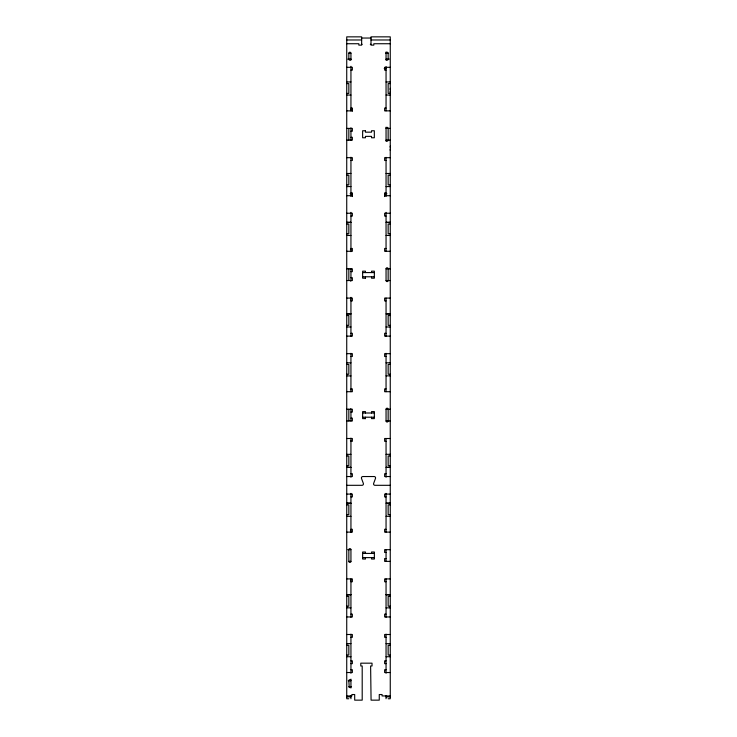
<?xml version="1.0" encoding="UTF-8"?>
<svg xmlns="http://www.w3.org/2000/svg" width="737" height="737" viewBox="0 0 737 737"><rect width="100%" height="100%" fill="white"/><g stroke="black" fill="none" stroke-linecap="round" stroke-linejoin="round"><path stroke-width="1.11" d="M390.26 92.88L390.26 91.462M390.26 89.748L390.26 88.339M348.841 59.172L348.841 53.221A1.05 1.05 0 0 1 349.918 52.216A1.05 1.05 0 0 1 350.941 53.267L350.941 60.001M350.941 59.172L347.781 59.126M350.941 421.048L350.941 409.155A1.05 1.05 0 0 0 350.775 408.676M384.207 68.477L386.326 67.979M361.646 38.038L371.006 38.038M346.731 39.982L361.646 39.982M371.006 39.982L390.26 39.982M346.731 43.732L358.836 43.732L358.836 45.132L361.646 45.132L361.646 36.85L346.731 36.85L346.731 698.74L348.841 698.75M390.26 43.732L373.816 43.732L373.816 45.132L371.006 45.132L371.006 36.85L390.26 36.85L390.26 698.74L388.15 698.75M361.646 44.284L362.171 44.284M370.306 44.284L371.006 44.284M348.841 53.267L350.941 53.221M386.05 53.211L388.15 53.211L388.15 59.126A1.05 1.05 0 0 1 387.1 60.176A1.05 1.05 0 0 1 386.05 59.126L389.21 59.061M346.731 67.316L352.35 67.316L352.35 70.126L350.941 70.126M390.26 67.316L384.64 67.316L384.64 70.126L386.05 70.126M346.731 81.982L350.941 81.927M386.05 81.982L390.26 81.927M346.731 83.585L348.841 83.585L348.841 93.415L346.731 93.415M390.26 83.585L388.15 83.585L388.15 93.415L390.26 93.415M346.731 95.018L350.941 95.082M386.05 95.018L390.26 95.082M350.941 108.053L352.35 108.053L352.35 111.176M386.05 108.053L384.64 108.053L384.64 110.863L390.26 110.863M350.941 109.297L352.35 109.297M346.731 110.863L352.35 110.863M346.731 128.413L352.35 128.413L352.35 131.223L350.941 131.223M390.26 128.413L386.05 128.413A1.05 1.05 0 0 1 387.1 127.363A1.05 1.05 0 0 1 388.15 128.413L388.15 140.113A1.05 1.05 0 0 1 387.1 141.172A1.05 1.05 0 0 1 386.05 140.113L390.26 140.113M350.941 137.312L352.35 137.312L352.35 140.113L346.731 140.113M346.731 157.672L352.35 157.672L352.35 160.482L350.941 160.482M390.26 157.672L384.64 157.672L384.64 160.482L386.05 160.482M346.731 173.508L350.941 173.453M386.05 173.508L390.26 173.453M346.731 175.111L348.841 175.111L348.841 184.941L346.731 184.941M390.26 175.111L388.15 175.111L388.15 184.941L390.26 184.941M346.731 186.608L350.941 186.544M386.05 186.608L390.26 186.544M350.941 192.891L352.35 192.891L352.35 196.558M386.05 192.891L384.64 192.891L384.64 196.558M350.103 193.748L352.35 193.748M384.64 193.748L386.888 193.748M346.731 195.701L352.35 195.701M384.64 195.701L390.26 195.701M346.731 213.251L352.35 213.251L352.35 216.061L350.941 216.061M390.26 213.251L384.64 213.251L384.64 216.061L386.05 216.061M346.731 224.002L348.841 224.002L348.841 233.832L346.731 233.832M390.26 224.002L388.15 224.002L388.15 233.832L390.26 233.832M346.731 235.435L350.941 235.499M386.05 235.435L390.26 235.499M350.941 248.47L352.35 248.47L352.35 251.28L346.731 251.28M386.05 248.47L384.64 248.47L384.64 251.28L390.26 251.28M350.416 249.17L350.941 249.17M346.731 268.83L352.35 268.83L352.35 271.64L350.941 271.64M386.05 268.83A1.05 1.05 0 0 1 387.1 267.78A1.05 1.05 0 0 1 388.15 268.83L388.15 280.539A1.05 1.05 0 0 1 387.1 281.589A1.05 1.05 0 0 1 386.05 280.539L386.05 268.83L390.26 268.83M362.641 272.579L374.35 272.579M362.641 276.79L374.35 276.79M350.941 277.729L352.35 277.729L352.35 280.539L346.731 280.539M365.46 278.199L362.632 278.199L362.65 271.17L365.46 271.17L365.441 272.579M386.05 280.539L390.26 280.539M346.731 298.089L352.35 298.089L352.35 300.899L350.941 300.899M390.26 298.089L384.64 298.089L384.64 300.899L386.05 300.899M350.416 300.189L350.941 300.189M346.731 315.537L348.841 315.537L348.841 325.367L346.731 325.367M390.26 315.537L388.15 315.537L388.15 325.367L390.26 325.367M346.731 326.97L350.941 326.97M386.05 326.97L390.26 327.025M350.941 333.308L352.35 333.308L352.35 336.118L346.731 336.118M386.05 333.308L384.64 333.308L384.64 336.118L390.26 336.118M346.731 353.668L352.35 353.668L352.35 356.478L350.941 356.478M390.26 353.668L384.64 353.668L384.64 356.478L386.05 356.478M346.731 362.825L350.941 362.825M386.05 362.825L390.26 362.761M346.731 364.428L348.841 364.428L348.841 374.249L346.731 374.249M390.26 364.428L388.15 364.428L388.15 374.249L390.26 374.249M346.731 375.916L350.941 375.916M386.05 375.852L390.26 375.852M350.941 388.887L352.35 388.887L352.35 391.697L346.731 391.697M386.05 388.887L384.64 388.887L384.64 391.697L390.26 391.697M350.416 389.597L350.941 389.597M346.731 409.247L352.35 409.247L352.35 412.057L350.941 412.057M386.05 409.247A1.05 1.05 0 0 1 387.1 408.197A1.05 1.05 0 0 1 388.15 409.247L388.15 420.956A1.05 1.05 0 0 1 387.1 422.006A1.05 1.05 0 0 1 386.05 420.956L386.05 409.247L390.26 409.247M362.65 412.996L374.359 412.996M362.65 417.206L374.359 417.206M350.941 418.146L352.35 418.146L352.35 420.956L346.731 420.956M365.46 418.616L362.632 418.616L362.65 411.596L365.46 411.596L365.441 412.996M386.05 420.956L390.26 420.956M346.731 438.506L352.35 438.506L352.35 441.316L350.941 441.316M390.26 438.506L384.64 438.506L384.64 441.316L386.05 441.316M350.416 440.615L350.941 440.615M346.731 454.351L350.941 454.351M386.05 454.351L390.26 454.287M346.731 455.954L348.841 455.954L348.841 465.784L346.731 465.784M390.26 455.954L388.15 455.954L388.15 465.784L390.26 465.784M350.941 473.725L352.35 473.725L352.35 476.535L346.731 476.535M386.05 473.725L384.64 473.725L384.64 476.535L390.26 476.535M346.731 485.314L362.033 485.314A1.4 1.4 0 0 0 363.35 483.417L361.471 478.341A1.4 1.4 0 0 1 362.816 476.535L374.175 476.535A1.4 1.4 0 0 1 375.52 478.341L373.641 483.417A1.4 1.4 0 0 0 374.958 485.314L390.26 485.314M346.731 494.085L352.35 494.085L352.35 496.895L350.941 496.895M390.26 494.085L384.64 494.085L384.64 496.895L386.05 496.895M346.731 504.845L348.841 504.845L348.841 514.675L346.731 514.675M390.26 504.845L388.15 504.845L388.15 514.675L390.26 514.675M346.731 516.333L350.941 516.333M386.05 516.278L390.26 516.333M350.941 529.304L352.35 529.304L352.35 532.114L346.731 532.114M386.05 529.304L384.64 529.304L384.64 532.114L390.26 532.114M350.416 530.014L350.941 530.014M347.781 549.673L350.941 549.673L350.941 561.373A1.05 1.05 0 0 1 349.891 562.423A1.05 1.05 0 0 1 348.841 561.373L348.841 549.673A1.05 1.05 0 0 1 349.891 548.614A1.05 1.05 0 0 1 350.941 549.673M390.26 549.673L384.64 549.673L384.64 552.474L386.05 552.474M362.65 553.413L374.359 553.413M362.65 557.623L374.359 557.623M386.05 558.563L384.64 558.563L384.64 561.373L390.26 561.373M348.841 561.373L350.941 561.373M346.731 578.923L352.35 578.923L352.35 581.733L350.941 581.733M390.26 578.923L384.64 578.923L384.64 581.733L386.05 581.733M350.416 581.032L350.941 581.032M346.731 594.704L350.941 594.704M386.05 594.704L390.26 594.704M346.731 594.768L350.941 594.768M386.05 594.768L390.26 594.768M346.731 596.371L348.841 596.371L348.841 606.201L346.731 606.201M390.26 596.371L388.15 596.371L388.15 606.201L390.26 606.201M346.731 607.804L350.941 607.859M386.05 607.859L390.26 607.859M350.941 614.142L352.35 614.142L352.35 616.952L346.731 616.952M386.05 614.142L384.64 614.142L384.64 616.952L390.26 616.952M346.731 634.502L352.35 634.502L352.35 637.312L350.941 637.312M390.26 634.502L384.64 634.502L384.64 637.312L386.05 637.312M346.731 643.659L350.941 643.594M386.05 643.659L390.26 643.659M346.731 645.262L348.841 645.262L348.841 655.092L346.731 655.092M390.26 645.262L388.15 645.262L388.15 655.092L390.26 655.092M346.731 656.695L350.941 656.75M386.05 656.75L390.26 656.695M350.941 660.831L352.35 660.831L352.35 663.641L350.941 663.641M386.05 660.831L384.64 660.831L384.64 663.641L386.05 663.641M350.941 669.73L352.35 669.73L352.35 672.531L346.731 672.531M386.05 669.73L384.64 669.73L384.64 672.531L390.26 672.531M348.306 680.73L350.941 680.73A1.05 1.05 0 0 0 349.891 679.671A1.05 1.05 0 0 0 348.841 680.73L349.227 687.446M348.841 686.58L350.941 686.58M350.416 695.535L350.941 695.535L350.941 698.74M386.575 695.535L386.05 695.535L386.05 698.74M346.731 695.94L351.881 695.94L351.881 694.53L354.69 694.53L354.69 700.15L362.199 700.15L362.199 665.981L360.789 665.981L360.789 663.171L372.028 663.171L372.028 665.981L370.619 665.981L371.07 700.15L379.26 700.15L379.26 694.53L382.07 694.53L382.07 695.94L390.26 695.94M346.731 696.87L350.941 696.87M386.05 696.87L390.26 696.87M350.941 268.738L350.941 280.631A1.05 1.05 0 0 1 350.711 281.202M390.26 146.129L390.26 147.299M390.26 149.252L390.26 150.431M386.05 51.977L386.05 60.112M386.05 66.606L386.05 110.863M386.05 127.188L386.05 141.172M386.05 157.322L386.05 196.401M386.05 212.357L386.05 251.28M386.05 298.089L386.05 336.468M386.05 353.318L386.05 391.697M386.05 438.506L386.05 477.235M386.05 493.385L386.05 532.114M386.05 549.673L386.05 561.373M386.05 578.923L386.05 617.302M386.05 634.152L386.05 673.24M371.531 272.579L371.549 271.17L374.359 271.17L374.332 278.199L371.531 278.199L371.549 276.79M371.531 412.996L371.549 411.596L374.359 411.596L374.332 418.616L371.531 418.616L371.549 417.206M371.549 553.413L371.549 552.013L374.359 552.013L374.359 559.033L371.549 559.033L371.549 557.623M365.46 276.79L365.441 278.199M365.46 417.206L365.441 418.616M365.46 553.413L365.46 552.013L362.65 552.013L362.65 559.033L365.46 559.033L365.46 557.623M350.941 66.293L350.941 110.919M350.941 127.805L350.941 140.472M350.941 157.193L350.941 196.401M350.941 212.357L350.941 251.667M350.941 297.315L350.941 336.468M350.941 353.318L350.941 391.697M350.941 438.119L350.941 477.235M350.941 493.385L350.941 532.501M350.941 578.923L350.941 617.302M350.941 634.152L350.941 673.24M350.941 679.146L350.941 687.98M348.841 128.413L348.841 140.113M348.841 268.83L348.841 280.539M348.841 409.247L348.841 420.956M351.015 686.764A1.069 1.069 0 0 1 349.301 687.354M386.05 53.267A1.05 1.05 0 0 1 387.1 52.216A1.05 1.05 0 0 1 388.15 53.267M350.941 59.126A1.05 1.05 0 0 1 349.891 60.176A1.05 1.05 0 0 1 348.841 59.126M365.441 130.753L362.632 130.753L362.632 137.773L365.441 137.773L365.441 136.373L371.531 136.373L371.531 137.773L374.332 137.773L374.332 130.753L371.531 130.753L371.531 132.163L365.441 132.163L365.441 130.753M350.941 222.344L346.731 222.344L350.941 222.399M390.26 222.344L386.05 222.344L390.26 222.399M350.941 313.87L346.731 313.87L350.941 313.934M390.26 313.87L386.05 313.87L390.26 313.934M350.941 467.387L346.731 467.387L350.941 467.442M390.26 467.387L386.05 467.387L390.26 467.442M350.941 503.178L346.731 503.178L350.941 503.242M390.26 503.178L386.05 503.178L390.26 503.242"/></g></svg>
